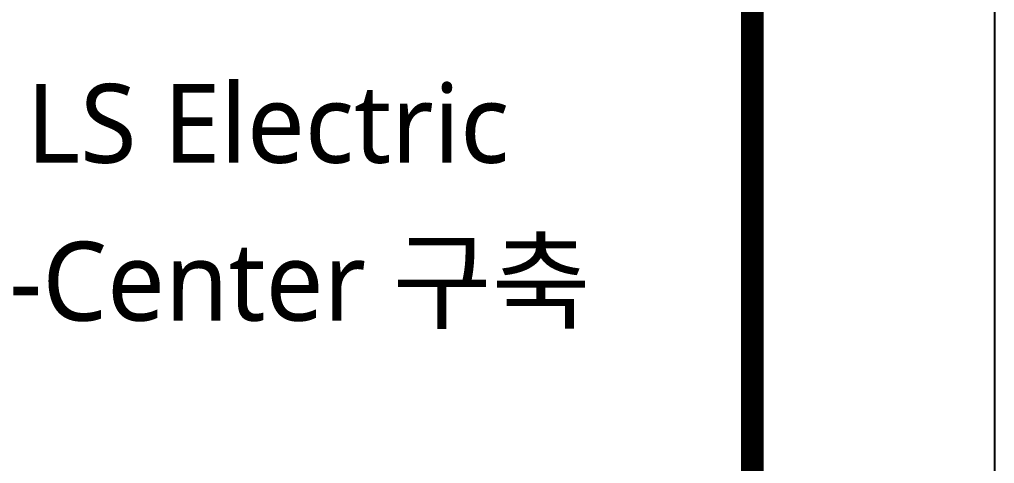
# Model space of a CAD drawing. Header units: millimetres. Extents: x 0 to 168200, y 0 to 118800.
# Drawn here: x 150890 to 168200, y 101214 to 109091 of the extents above; entities that cross this region are included whole.
import ezdxf
from ezdxf.enums import TextEntityAlignment as Align

# ---------------------------------------------------------------- set-up
doc = ezdxf.new("R2010")
doc.units = ezdxf.units.MM
doc.header["$LTSCALE"] = 200
doc.layers.add('XR-SHEET-SHT', color=5, linetype='Continuous')
doc.layers.add('XR-SHEET-TEXT', color=3, linetype='Continuous')
doc.styles.add('맑은고딕', font='')
doc.styles.get('맑은고딕').set_extended_font_data('Malgun Gothic')

# ---------------------------------------------------------------- blocks, each defined once
blk = doc.blocks.new('XR-SHEET')
at = {"layer": 'XR-SHEET-SHT', "color": 5}
blk.add_lwpolyline([(0, 594), (841, 594), (841, 0), (0, 0)], close=True, dxfattribs=at)
at = {"layer": 'XR-SHEET-SHT', "color": 5, "const_width": 2}
blk.add_lwpolyline([(46.5, 573), (819.5, 573), (819.5, 21), (46.5, 21)], close=True, dxfattribs=at)
at = {"layer": 'XR-SHEET-TEXT', "color": 3, "style": '맑은고딕'}
for s, p in [('LS Electric', (776.5, 536.243)), ('R-Center 구축', (776.5, 522.243))]:
    blk.add_text(s, height=7, dxfattribs=at).set_placement(p, align=Align.MIDDLE_CENTER)

msp = doc.modelspace()

# ---------------------------------------------------------------- block references
at = {"xscale": 200, "yscale": 200, "zscale": 200}
msp.add_blockref('XR-SHEET', (0, 0), dxfattribs=at)

doc.saveas('drawing.dxf')
